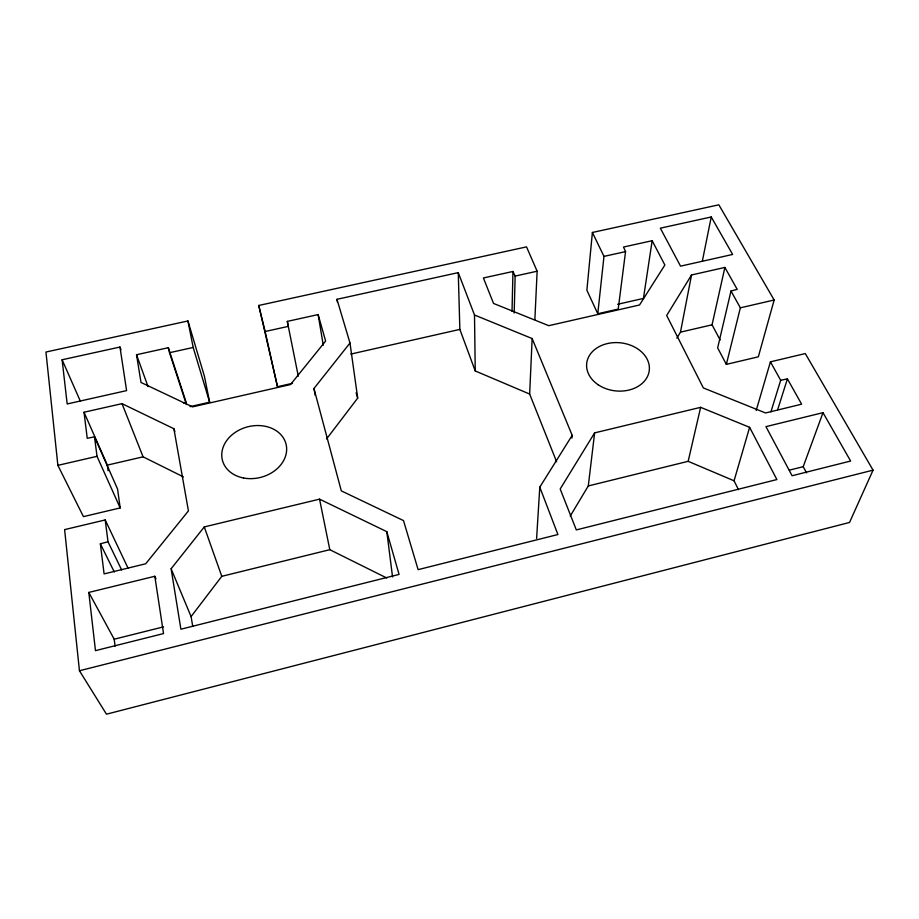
<?xml version="1.0" encoding="UTF-8"?>
<svg xmlns="http://www.w3.org/2000/svg" width="919" height="919" viewBox="0 0 919 919"><rect width="100%" height="100%" fill="white"/><g stroke="black" fill="none" stroke-linecap="round" stroke-linejoin="round"><path stroke-width="1.38" d="M512.021 311.323L512.963 271.484L483.394 277.963L493.537 303.442L548.769 325.682L639.532 304.993L664.874 265.028L652.168 240.709L623.507 247.039L625.552 251.611L618.2 309.094L597.764 313.747L586.873 290.22L592.399 232.473L718.83 204.811L774.166 300.008L758.336 356.813L726.355 364.383L717.647 347.899L730.996 290.99L737.199 289.382L724.884 267.44L691.536 274.976L666.677 315.493L703.357 387.933L765.538 412.964L801.621 404.188L787.411 378.869L780.679 380.271L770.926 411.815M514.181 313.023L515.134 276.091L512.963 271.484M556.615 461.74L529.654 394.056L532.147 338.548L474.503 315.01L458.271 272.621L336.974 299.307L337.388 302.11M534.869 319.628L537.133 271.208L526.53 246.878L258.744 305.464L277.492 386.727L292.552 383.292M536.616 538.396L539.786 487.139L572.192 435.33L532.147 338.548M571.928 438.11L572.192 435.33M597.764 313.747L603.978 256.39L592.399 232.473M570.228 516.087L588.298 485.944L594.627 432.872L700.646 407.335L749.617 427.324L776.888 479.557L576.316 529.918L560.188 488.988L594.627 432.872M652.168 240.709L643.438 298.422L617.637 304.292M676.878 338.146L680.474 332.15L691.536 274.976M702.311 261.341L711.237 216.976L660.336 228.176L680.542 266.154L732.638 254.448L711.237 216.976M720.151 340.007L712.064 324.821L724.884 267.44M588.298 485.944L688.159 461.315L700.646 407.335M726.355 364.383L740.358 307.819L730.996 290.99M738.462 489.655L734.063 480.798L749.617 427.324M756.211 410.425L770.421 361.845L805.285 353.562L873.05 470.149L849.547 522.452L106.466 714.189L79.448 670.755L64.617 529.608L105.203 519.959L128.063 568.206M777.681 409.667L787.411 378.869M806.549 472.86L803.206 466.691L822.999 412.665L765.952 426.634L792.086 475.743L850.626 461.039L822.999 412.665M192.749 626.471L191.083 616.569L221.778 576.328L329.806 549.688L386.761 578.005M326.532 438.983L357.698 398.111L349.99 343.028L336.974 299.307M171.118 568.758L204.271 526.92L319.548 499.155L386.807 531.664L399.064 574.421L180.894 629.205L171.118 568.758L191.083 616.569M315.228 395.411L313.953 388.496L349.99 343.028M190.118 406.635L209.647 402.189L204.42 376.273L187.935 320.961L45.95 352.023L57.874 465.359L83.434 516.627L120.171 507.931L117.563 489.023L94.508 436.835L87.248 438.294L84.02 412.24L122.02 403.659L173.898 428.736L188.429 510.907L145.719 563.772L104.1 573.904L100.355 543.807L108.005 541.739L121.653 569.952M79.448 670.755L873.05 470.149M155.966 578.844L154.817 576.27L88.798 592.433L114.197 639.21L163.548 626.861M789.421 470.137L803.206 466.691M84.02 412.24L107.351 465.117L143.077 456.823L183.421 476.892M680.474 332.15L712.064 324.821M57.874 465.359L97.023 456.329L120.171 507.931M740.358 307.819L774.166 300.008M183.444 402.993L186.166 402.373L168.338 347.704L136.517 354.734L141.009 382.465L192.553 406.876L290.496 384.556L325.625 341.075L318.135 314.574L287.302 321.397L298.296 376.193M350.794 354.079L459.856 329.404L458.271 272.621M168.338 347.704L169.51 352.712L193.185 347.462L209.647 402.189M258.744 305.464L265.154 331.506L288.359 326.36L287.302 321.397M515.134 276.091L537.133 271.208M603.978 256.39L625.552 251.611M119.975 347.037L126.592 390.609L67.179 403.958L62.113 359.766L119.975 347.037L120.975 349.702M459.856 329.404L475.238 370.954L529.654 394.056M688.159 461.315L734.063 480.798M770.421 361.845L780.679 380.271M100.355 543.807L114.289 571.974M62.113 359.766L80.286 401.063M122.02 403.659L143.077 456.823M539.786 487.139L557.913 534.536L418.122 569.642L403.498 520.591L341.305 490.872L313.953 388.496M136.517 354.734L148.039 386.612M204.271 526.92L221.778 576.328M173.898 428.736L174.84 431.436M169.51 352.712L186.431 404.544M356.135 392.769L357.698 398.111M265.154 331.506L277.492 386.727M319.548 499.155L329.806 549.688M187.935 320.961L193.185 347.462M318.135 314.574L323.258 345.199M154.817 576.27L163.536 633.57L95.473 650.652L88.798 592.433M107.351 465.117L108.097 470.746M94.508 436.835L97.023 456.329M105.203 519.959L108.005 541.739M386.807 531.664L392.551 576.914M114.197 639.21L115.07 646.183M474.503 315.01L475.238 370.954M598.108 384.716A31.487 24.17 6.3 0 0 648.986 372.161A31.487 24.17 6.3 0 0 606.873 343.695A31.487 24.17 6.3 0 0 598.108 384.716M243.569 477.995A32.82 26.1 -14.3 0 0 286.062 444.222A32.82 26.1 -14.3 0 0 232.955 434.055A32.82 26.1 -14.3 0 0 243.569 477.995"/></g></svg>
